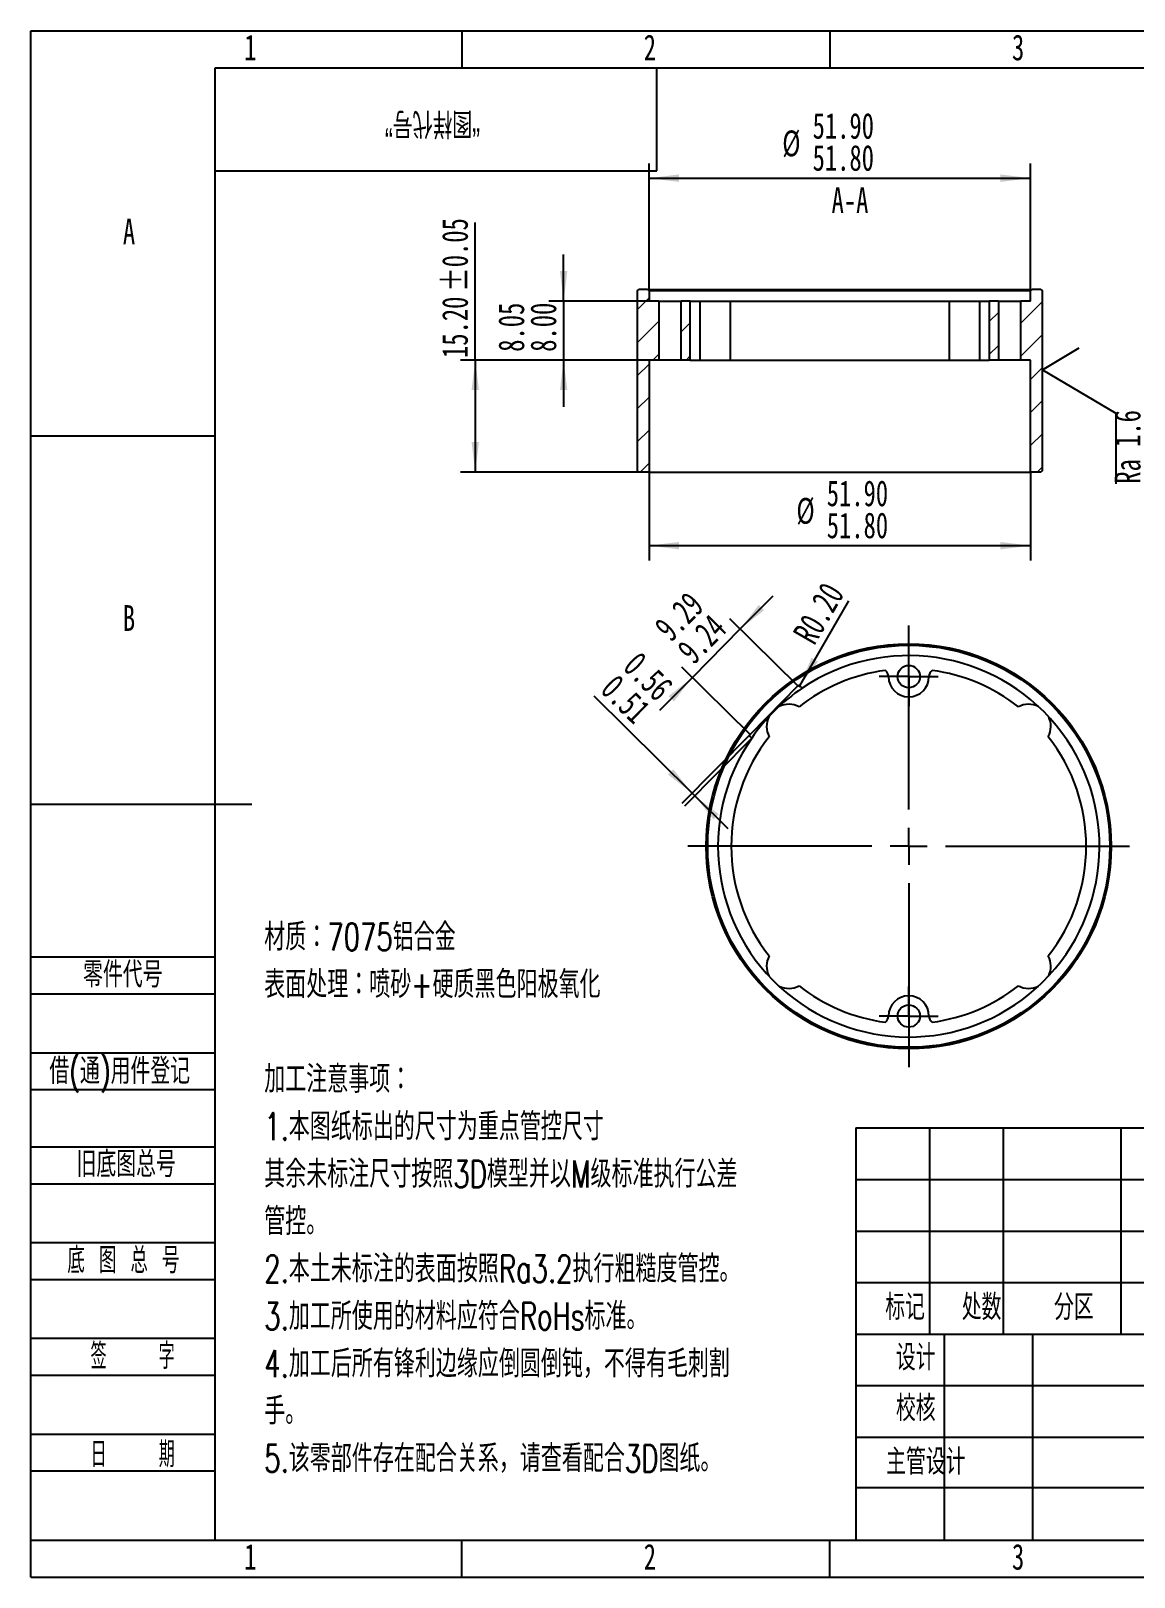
# Model space of a CAD drawing. Header units: millimetres. Extents: x 0 to 297, y 0 to 210.
# Drawn here: x 0 to 149.8, y 0 to 210 of the extents above; entities that cross this region are included whole.
import ezdxf

# ---------------------------------------------------------------- set-up
doc = ezdxf.new("R2010")
doc.units = ezdxf.units.MM
doc.layers.add('图框', color=7, linetype='Continuous')
doc.layers.add('粗实线层', color=7, linetype='Continuous', lineweight=25)
doc.styles.add('SLDTEXTSTYLE0', font='TXT', dxfattribs={"width": 0.7, "bigfont": 'bigfont'})
doc.styles.add('SLDTEXTSTYLE2', font='TXT', dxfattribs={"width": 0.614286, "bigfont": 'bigfont'})
doc.styles.add('SLDTEXTSTYLE4', font='TXT', dxfattribs={"width": 0.566667, "bigfont": 'bigfont'})
doc.styles.add('SLDTEXTSTYLE5', font='TXT', dxfattribs={"width": 0.7})
doc.dimstyles.new('SLDDIMSTYLE4', dxfattribs={"dimtxt": 3.5, "dimasz": 4.08, "dimexe": 0, "dimexo": 0.0625, "dimgap": 0.875, "dimtad": 2, "dimrnd": 1e-09, "dimzin": 4, "dimdsep": 46, "dimtxsty": 'SLDTEXTSTYLE5', "dimsah": 1, "dimcen": 0.09, "dimadec": 0, "dimazin": 1, "dimtol": 1, "dimtp": 0.05, "dimtm": 0.05, "dimtfac": 1, "dimtofl": 0, "dimtmove": 0, "dimatfit": 3, "dimfxl": 0, "dimfrac": 2, "dimtolj": 1, "dimarcsym": 0})
doc.dimstyles.new('SLDDIMSTYLE5', dxfattribs={"dimtxt": 3.5, "dimasz": 4.08, "dimexe": 0, "dimexo": 0.0625, "dimgap": 0.875, "dimtad": 2, "dimrnd": 1e-09, "dimzin": 4, "dimdsep": 46, "dimtxsty": 'SLDTEXTSTYLE5', "dimsah": 1, "dimcen": 0.09, "dimadec": 0, "dimazin": 1, "dimlim": 1, "dimtp": 0.1, "dimtfac": 1, "dimtofl": 0, "dimtmove": 0, "dimatfit": 3, "dimfxl": 0, "dimfrac": 2, "dimtolj": 1, "dimtzin": 4, "dimarcsym": 0})
doc.dimstyles.new('SLDDIMSTYLE6', dxfattribs={"dimtxt": 3.5, "dimasz": 4.08, "dimexe": 0, "dimexo": 0.0625, "dimgap": 0.875, "dimtad": 2, "dimrnd": 1e-09, "dimzin": 4, "dimdsep": 46, "dimtxsty": 'SLDTEXTSTYLE5', "dimsah": 1, "dimcen": 0.09, "dimadec": 0, "dimazin": 1, "dimlim": 1, "dimtp": 0.05, "dimtfac": 1, "dimtmove": 0, "dimatfit": 0, "dimfxl": 0, "dimfrac": 2, "dimtolj": 1, "dimtzin": 4, "dimarcsym": 0})
doc.dimstyles.new('SLDDIMSTYLE7', dxfattribs={"dimtxt": 3.5, "dimasz": 4.08, "dimexe": 0, "dimexo": 0.0625, "dimgap": 0.875, "dimtad": 2, "dimrnd": 1e-09, "dimzin": 12, "dimdsep": 46, "dimtxsty": 'SLDTEXTSTYLE5', "dimsah": 1, "dimcen": 0.09, "dimadec": 0, "dimazin": 3, "dimlim": 1, "dimtp": 0.05, "dimtfac": 1, "dimtmove": 0, "dimatfit": 0, "dimfxl": 0, "dimfrac": 2, "dimtolj": 1, "dimtzin": 12, "dimarcsym": 0})
doc.dimstyles.new('SLDDIMSTYLE8', dxfattribs={"dimtxt": 3.5, "dimasz": 4.08, "dimexe": 0, "dimexo": 0.0625, "dimgap": 0.875, "dimtad": 2, "dimrnd": 1e-09, "dimdsep": 46, "dimtxsty": 'SLDTEXTSTYLE5', "dimsah": 1, "dimcen": 0.09, "dimadec": 0, "dimazin": 2, "dimlim": 1, "dimtp": 0.05, "dimtfac": 1, "dimtmove": 0, "dimatfit": 0, "dimfxl": 0, "dimfrac": 2, "dimtolj": 1, "dimarcsym": 0})
doc.dimstyles.new('SLDDIMSTYLE9', dxfattribs={"dimtxt": 3.5, "dimasz": 4.08, "dimexe": 0, "dimexo": 0.0625, "dimgap": 0.875, "dimtad": 2, "dimrnd": 1e-09, "dimzin": 0, "dimdsep": 46, "dimtxsty": 'SLDTEXTSTYLE5', "dimsah": 1, "dimcen": 0, "dimadec": 0, "dimazin": 0, "dimtfac": 1, "dimtofl": 0, "dimtmove": 0, "dimatfit": 3, "dimfxl": 0, "dimfrac": 2, "dimtolj": 1, "dimtzin": 12, "dimarcsym": 0})

# ---------------------------------------------------------------- blocks, each defined once
blk = doc.blocks.new('SW_NOTE_0')
at = {"layer": '图框', "color": 0, "attachment_point": 1, "style": 'SLDTEXTSTYLE0'}
for s, insert, char_height in [('材质：7075铝合金', (0, 4.77), 3.704), ('表面处理：喷砂+硬质黑色阳极氧化', (0, -1.66), 3.7042), ('加工注意事项：', (0, -14.54), 3.704), ('1.本图纸标出的尺寸为重点管控尺寸', (0, -20.98), 3.7042), ('其余未标注尺寸按照3D模型并以M级标准执行公差', (0, -27.42), 3.7042), ('管控。', (0, -33.86), 3.704), ('2.本土未标注的表面按照Ra3.2执行粗糙度管控。', (0, -40.3), 3.7042), ('3.加工所使用的材料应符合RoHs标准。', (0, -46.74), 3.7042), ('4.加工后所有锋利边缘应倒圆倒钝，不得有毛刺割', (0, -53.18), 3.7042), ('手。', (0, -59.61), 3.704), ('5.该零部件存在配合关系，请查看配合3D图纸。', (0, -66.05), 3.7042)]:
    blk.add_mtext(s, dxfattribs=dict(at, insert=insert, char_height=char_height))
blk = doc.blocks.new('_D_5')
at = {"layer": '图框'}
for p, q in [((83.93, 174.69), (83.93, 192)), ((135.73, 174.69), (135.73, 192)), ((83.93, 190), (135.73, 190))]:
    blk.add_line(p, q, dxfattribs=at)
for points in [[(83.93, 190), (88.01, 189.49), (88.01, 190.51)], [(135.73, 190), (131.65, 190.51), (131.65, 189.49)]]:
    blk.add_solid(points, dxfattribs=at)
at = {"layer": '图框', "char_height": 3.5, "attachment_point": 1, "style": 'SLDTEXTSTYLE5'}
for s, insert in [('51.90', (106.14, 198.86)), ('%%c', (102.02, 196.48)), ('51.80', (106.14, 194.51))]:
    blk.add_mtext(s, dxfattribs=dict(at, insert=insert))
blk = doc.blocks.new('_D_6')
at = {"layer": '图框'}
for p, q in [((72.33, 173.29), (72.33, 179.64)), ((83.93, 173.29), (70.33, 173.29)), ((72.33, 173.29), (72.33, 165.29)), ((83.93, 165.29), (70.33, 165.29)), ((72.33, 165.29), (72.33, 158.94))]:
    blk.add_line(p, q, dxfattribs=at)
for points in [[(72.33, 173.29), (72.84, 177.37), (71.83, 177.37)], [(72.33, 165.29), (71.83, 161.21), (72.84, 161.21)]]:
    blk.add_solid(points, dxfattribs=at)
at = {"layer": '图框', "char_height": 3.5, "attachment_point": 1, "rotation": 90, "style": 'SLDTEXTSTYLE5'}
for s, insert in [('8.05', (63.47, 166.42)), ('8.00', (67.82, 166.42))]:
    blk.add_mtext(s, dxfattribs=dict(at, insert=insert))
blk = doc.blocks.new('_D_7')
at = {"layer": '图框'}
for p, q in [((60.33, 165.29), (60.33, 183.99)), ((83.93, 165.29), (58.33, 165.29)), ((60.33, 165.29), (60.33, 150.09)), ((82.53, 150.09), (58.33, 150.09))]:
    blk.add_line(p, q, dxfattribs=at)
for points in [[(60.33, 165.29), (59.83, 161.21), (60.84, 161.21)], [(60.33, 150.09), (60.84, 154.17), (59.83, 154.17)]]:
    blk.add_solid(points, dxfattribs=at)
at = {"layer": '图框', "char_height": 3.5, "attachment_point": 1, "rotation": 90, "style": 'SLDTEXTSTYLE5'}
for s, insert in [('±0.05', (55.82, 174.57)), ('15.20', (55.82, 165.58))]:
    blk.add_mtext(s, dxfattribs=dict(at, insert=insert))
blk = doc.blocks.new('_D_8')
at = {"layer": '图框'}
for p, q in [((83.93, 150.09), (83.93, 138.09)), ((135.73, 150.09), (135.73, 138.09)), ((83.93, 140.09), (135.73, 140.09))]:
    blk.add_line(p, q, dxfattribs=at)
for points in [[(83.93, 140.09), (88.01, 139.58), (88.01, 140.59)], [(135.73, 140.09), (131.65, 140.59), (131.65, 139.58)]]:
    blk.add_solid(points, dxfattribs=at)
at = {"layer": '图框', "char_height": 3.5, "attachment_point": 1, "style": 'SLDTEXTSTYLE5'}
for s, insert in [('51.90', (108.06, 148.95)), ('%%c', (103.94, 146.57)), ('51.80', (108.06, 144.6))]:
    blk.add_mtext(s, dxfattribs=dict(at, insert=insert))
blk = doc.blocks.new('SW_SFSYMBOL_0')
at = {"layer": '图框', "color": 0}
for p, q in [((-14.33, 15.49), (-9.33, 18.44)), ((-14.33, 15.49), (-4.33, 9.59)), ((-4.33, 9.59), (-4.33, 0))]:
    blk.add_line(p, q, dxfattribs=at)
at = {"layer": '图框', "color": 0, "insert": (-4.51, 0), "char_height": 3.5, "attachment_point": 1, "rotation": 90, "style": 'SLDTEXTSTYLE5'}
blk.add_mtext('Ra 1.6', dxfattribs=at)
blk = doc.blocks.new('_D_9')
at = {"layer": '图框'}
for p, q in [((96.31, 128.77), (100.77, 133.29)), ((96.31, 128.77), (89.82, 122.2)), ((104.14, 121.03), (94.89, 130.17)), ((89.82, 122.2), (85.35, 117.68)), ((97.65, 114.46), (88.39, 123.6))]:
    blk.add_line(p, q, dxfattribs=at)
for points in [[(96.31, 128.77), (99.54, 131.32), (98.82, 132.03)], [(89.82, 122.2), (86.59, 119.65), (87.31, 118.94)]]:
    blk.add_solid(points, dxfattribs=at)
at = {"layer": '图框', "char_height": 3.5, "attachment_point": 1, "rotation": 45.3524, "style": 'SLDTEXTSTYLE5'}
for s, insert in [('9.29', (84.41, 129.34)), ('9.24', (87.5, 126.27))]:
    blk.add_mtext(s, dxfattribs=dict(at, insert=insert))
blk = doc.blocks.new('_D_10')
at = {"layer": '图框'}
for p, q in [((89.77, 106.48), (76.46, 119.63)), ((97.65, 114.46), (88.36, 105.06)), ((97.87, 113.96), (88.73, 104.7)), ((90.13, 106.12), (89.77, 106.48)), ((90.13, 106.12), (94.65, 101.66))]:
    blk.add_line(p, q, dxfattribs=at)
for points in [[(89.77, 106.48), (87.22, 109.71), (86.51, 108.99)], [(90.13, 106.12), (92.68, 102.89), (93.39, 103.62)]]:
    blk.add_solid(points, dxfattribs=at)
at = {"layer": '图框', "char_height": 3.5, "attachment_point": 1, "rotation": 315.3524, "style": 'SLDTEXTSTYLE5'}
for s, insert in [('0.56', (82.69, 125.93)), ('0.51', (79.63, 122.84))]:
    blk.add_mtext(s, dxfattribs=dict(at, insert=insert))
blk = doc.blocks.new('_D_11')
at = {"layer": '图框'}
for q in [(111.04, 132.58), (104.29, 120.89)]:
    blk.add_line((104.39, 121.06), q, dxfattribs=at)
blk.add_solid([(104.39, 121.06), (106.87, 124.34), (105.99, 124.85)], dxfattribs=at)
at = {"layer": '图框', "insert": (103.34, 128.17), "char_height": 3.5, "attachment_point": 1, "rotation": 60, "style": 'SLDTEXTSTYLE5'}
blk.add_mtext('R0.20', dxfattribs=at)
blk = doc.blocks.new('SW_CENTERMARKSYMBOL_3')
at = {"layer": '图框', "color": 0}
for p, q in [((0, 5), (0, 30)), ((0, 0), (0, 2.5)), ((-5, 0), (-30, 0)), ((0, 0), (-2.5, 0)), ((0, 0), (0, -2.5)), ((0, 0), (2.5, 0)), ((5, 0), (30, 0)), ((0, -5), (0, -30))]:
    blk.add_line(p, q, dxfattribs=at)
blk = doc.blocks.new('SW_CENTERMARKSYMBOL_4')
at = {"layer": '图框', "color": 0}
for p, q in [((0, 2.5), (0, 4.02)), ((0, 0), (0, 2.5)), ((-2.5, 0), (-4.02, 0)), ((0, 0), (-2.5, 0)), ((0, 0), (0, -2.5)), ((0, 0), (2.5, 0)), ((2.5, 0), (4.02, 0)), ((0, -2.5), (0, -4.02))]:
    blk.add_line(p, q, dxfattribs=at)
blk = doc.blocks.new('SW_CENTERMARKSYMBOL_5')
at = {"layer": '图框', "color": 0}
for p, q in [((0, 2.5), (0, 4.02)), ((0, 0), (0, 2.5)), ((-2.5, 0), (-4.02, 0)), ((0, 0), (-2.5, 0)), ((0, 0), (0, -2.5)), ((0, 0), (2.5, 0)), ((2.5, 0), (4.02, 0)), ((0, -2.5), (0, -4.02))]:
    blk.add_line(p, q, dxfattribs=at)

msp = doc.modelspace()

# ---------------------------------------------------------------- hatches: boundary and pattern name
at = {"layer": '图框', "linetype": 'Continuous', "lineweight": 18}
h = msp.add_hatch(dxfattribs=at)
h.set_pattern_fill('ANSI31', color=256, angle=3e-322, style=0)
h.paths.add_polyline_path([(83.934, 173.287), (83.934, 174.687), (83.734, 174.887), (82.534, 174.887), (82.334, 174.687), (82.334, 150.287), (82.534, 150.087), (83.934, 150.087), (83.934, 165.287), (85.264, 165.287), (85.264, 173.287)], flags=0)
h = msp.add_hatch(dxfattribs=at)
h.set_pattern_fill('ANSI31', color=256, angle=3e-322, style=0)
h.paths.add_polyline_path([(135.734, 174.687), (135.734, 173.287), (134.404, 173.287), (134.404, 165.287), (135.734, 165.287), (135.734, 150.087), (137.134, 150.087), (137.334, 150.287), (137.334, 174.687), (137.134, 174.887), (135.934, 174.887)], flags=0)
h = msp.add_hatch(dxfattribs=at)
h.set_pattern_fill('ANSI31', color=256, angle=3e-322, style=0)
h.paths.add_polyline_path([(88.304, 165.287), (89.534, 165.287), (89.534, 173.287), (88.304, 173.287)], flags=0)
h = msp.add_hatch(dxfattribs=at)
h.set_pattern_fill('ANSI31', color=256, angle=3e-322, style=0)
h.paths.add_polyline_path([(131.364, 173.287), (130.134, 173.287), (130.134, 165.287), (131.364, 165.287)], flags=0)

# ---------------------------------------------------------------- linework, layer by layer
at = {"color": 7, "linetype": 'Continuous', "lineweight": 25}
for p, q in [((82.334, 174.687), (82.534, 174.887)), ((82.334, 174.687), (82.334, 150.287)), ((83.734, 174.887), (82.534, 174.887)), ((83.734, 174.887), (83.934, 174.687)), ((83.734, 174.887), (135.934, 174.887)), ((135.734, 174.687), (83.934, 174.687)), ((83.934, 174.687), (83.934, 173.287)), ((135.734, 174.687), (135.934, 174.887)), ((135.734, 173.287), (135.734, 174.687)), ((137.134, 174.887), (135.934, 174.887)), ((137.134, 174.887), (137.334, 174.687)), ((137.334, 150.287), (137.334, 174.687)), ((85.264, 173.287), (83.934, 173.287)), ((85.264, 173.287), (85.264, 165.287)), ((85.264, 173.287), (88.304, 173.287)), ((88.304, 165.287), (88.304, 173.287)), ((89.534, 173.287), (88.304, 173.287)), ((89.534, 165.287), (89.534, 173.287)), ((89.534, 173.287), (90.885, 173.287)), ((90.885, 173.287), (92.235, 173.287)), ((90.885, 165.287), (90.885, 173.287)), ((92.235, 173.287), (94.942, 173.287)), ((94.942, 173.287), (94.942, 165.287)), ((94.942, 173.287), (124.726, 173.287)), ((124.726, 165.287), (124.726, 173.287)), ((124.726, 173.287), (127.432, 173.287)), ((127.432, 173.287), (128.782, 173.287)), ((128.782, 173.287), (128.782, 165.287)), ((128.782, 173.287), (130.134, 173.287)), ((130.134, 173.287), (130.134, 165.287)), ((131.364, 173.287), (130.134, 173.287)), ((131.364, 173.287), (131.364, 165.287)), ((131.364, 173.287), (134.404, 173.287)), ((134.404, 165.287), (134.404, 173.287)), ((135.734, 173.287), (134.404, 173.287)), ((83.934, 165.287), (83.934, 150.087)), ((85.264, 165.287), (83.934, 165.287)), ((88.304, 165.287), (85.264, 165.287)), ((89.534, 165.287), (88.304, 165.287)), ((89.534, 165.287), (90.885, 165.287)), ((90.885, 165.287), (92.235, 165.287)), ((92.235, 165.287), (94.942, 165.287)), ((94.942, 165.287), (124.726, 165.287)), ((124.726, 165.287), (127.432, 165.287)), ((127.432, 165.287), (128.782, 165.287)), ((128.782, 165.287), (130.134, 165.287)), ((131.364, 165.287), (130.134, 165.287)), ((134.404, 165.287), (131.364, 165.287)), ((135.734, 165.287), (134.404, 165.287)), ((135.734, 150.087), (135.734, 165.287)), ((82.534, 150.087), (82.334, 150.287)), ((83.934, 150.087), (82.534, 150.087)), ((83.934, 150.087), (135.734, 150.087)), ((137.134, 150.087), (135.734, 150.087)), ((137.334, 150.287), (137.134, 150.087)), ((104.143, 121.032), (97.65, 114.458)), ((104.727, 120.736), (104.426, 121.034)), ((97.651, 114.175), (97.871, 113.958))]:
    msp.add_line(p, q, dxfattribs=at)
for centre, radius in [((119.191, 99.252), 27.5), ((119.191, 99.252), 27.3), ((119.191, 122.302), 1.52), ((119.191, 76.202), 1.52)]:
    msp.add_circle(centre, radius, dxfattribs=at)
for centre, radius, start, end in [((119.191, 99.252), 25.9, 145.40193, 123.94983), ((119.191, 99.252), 24.1, 97.5516, 128.16433), ((115.385, 122.302), 1.056, 0, 52.77065), ((119.191, 122.302), 2.75, 180, 0), ((122.997, 122.302), 1.056, 127.22935, 180), ((119.191, 99.252), 24.1, 51.83567, 82.4484), ((119.191, 99.252), 25.9, 123.94983, 145.40193), ((104.285, 120.891), 0.2, 45.35241, 135.35241), ((102.892, 115.55), 3, 62.03142, 115.67476), ((135.49, 115.55), 3, 64.32524, 117.96858), ((102.892, 115.55), 3, 154.32524, 207.96858), ((135.49, 115.55), 3, 332.03142, 25.67476), ((119.191, 99.252), 24.1, 141.83567, 218.16433), ((97.792, 114.318), 0.2, 135.35241, 225.35241), ((119.191, 99.252), 24.1, 321.83567, 38.16433), ((102.892, 82.953), 3, 152.03142, 205.67476), ((135.49, 82.953), 3, 334.32524, 27.96858), ((102.892, 82.953), 3, 244.32524, 297.96858), ((119.191, 99.252), 24.1, 231.83567, 262.4484), ((119.191, 99.252), 24.1, 277.5516, 308.16433), ((135.49, 82.953), 3, 242.03142, 295.67476), ((119.191, 76.202), 2.75, 0, 180), ((115.385, 76.202), 1.056, 307.22935, 0), ((122.997, 76.202), 1.056, 180, 232.77065)]:
    msp.add_arc(centre, radius, start, end, dxfattribs=at)
at = {"layer": '图框'}
for p, q in [((0, 0), (0, 210)), ((0, 210), (297, 210)), ((58.5, 210), (58.5, 205)), ((108.5, 210), (108.5, 205)), ((0, 155), (25, 155)), ((0, 84.221), (25, 84.221)), ((0, 79.221), (25, 79.221)), ((0, 71.221), (25, 71.221)), ((0, 66.221), (25, 66.221)), ((0, 58.43), (25, 58.43)), ((0, 53.43), (25, 53.43)), ((112, 54), (192, 54)), ((112, 47), (192, 47)), ((0, 45.43), (25, 45.43)), ((0, 40.43), (25, 40.43)), ((0, 32.43), (25, 32.43)), ((0, 27.43), (25, 27.43)), ((0, 19.43), (25, 19.43)), ((0, 14.43), (25, 14.43)), ((0, 5), (25, 5)), ((58.5, 0), (58.5, 5)), ((108.5, 0), (108.5, 5)), ((0, 0), (297, 0))]:
    msp.add_line(p, q, dxfattribs=at)
at = {"layer": '图框', "linetype": 'Continuous', "lineweight": 25}
for p, q in [((25, 5), (25, 205)), ((25, 205), (292, 205))]:
    msp.add_line(p, q, dxfattribs=at)
at = {"layer": '图框', "lineweight": 25}
for p, q in [((0, 105), (30, 105)), ((112, 61), (112, 5)), ((112, 61), (292, 61)), ((122, 61), (122, 33)), ((132, 61), (132, 33)), ((148, 61), (148, 33)), ((112, 40), (192, 40)), ((112, 33), (192, 33)), ((124, 33), (124, 5)), ((136, 33), (136, 5)), ((112, 26), (192, 26)), ((112, 19), (192, 19)), ((112, 12.166), (192, 12.166)), ((25, 5), (292, 5))]:
    msp.add_line(p, q, dxfattribs=at)
at = {"layer": '粗实线层'}
for p, q in [((85, 191), (85, 205)), ((25, 191), (85, 191))]:
    msp.add_line(p, q, dxfattribs=at)

# ---------------------------------------------------------------- block references
at = {"layer": '图框'}
for name, p in [('SW_SFSYMBOL_0', (151.664, 148.501)), ('SW_CENTERMARKSYMBOL_3', (119.191, 99.252)), ('SW_CENTERMARKSYMBOL_5', (119.191, 122.302)), ('SW_NOTE_0', (31.677, 84.021)), ('SW_CENTERMARKSYMBOL_4', (119.191, 76.202))]:
    msp.add_blockref(name, p, dxfattribs=at)

# ---------------------------------------------------------------- texts
at = {"layer": '图框', "char_height": 3.5}
for s, insert, attachment_point, style in [('1', (29.794, 209.506), 2, 'SLDTEXTSTYLE5'), ('2', (84.044, 209.506), 2, 'SLDTEXTSTYLE5'), ('3', (134.044, 209.506), 2, 'SLDTEXTSTYLE5'), ('A-A', (111.216, 188.753), 2, 'SLDTEXTSTYLE5'), ('A', (13.32, 184.506), 2, 'SLDTEXTSTYLE5'), ('B', (13.32, 132.006), 2, 'SLDTEXTSTYLE5'), ('零件代号', (7.084, 83.579), 1, 'SLDTEXTSTYLE0'), ('借(通)用件登记', (2.496, 70.473), 1, 'SLDTEXTSTYLE0'), ('旧底图总号', (6.194, 57.824), 1, 'SLDTEXTSTYLE0'), ('底 图 总 号', (4.947, 44.766), 1, 'SLDTEXTSTYLE2'), ('标记', (118.697, 38.417), 2, 'SLDTEXTSTYLE0'), ('处数', (129.087, 38.417), 2, 'SLDTEXTSTYLE0'), ('分区', (141.609, 38.417), 2, 'SLDTEXTSTYLE0'), ('签    字', (13.81, 31.764), 2, 'SLDTEXTSTYLE4'), ('设计', (120.147, 31.558), 2, 'SLDTEXTSTYLE0'), ('校核', (120.147, 24.679), 2, 'SLDTEXTSTYLE0'), ('日    期', (13.81, 18.413), 2, 'SLDTEXTSTYLE4'), ('主管设计', (121.506, 17.399), 2, 'SLDTEXTSTYLE0'), ('1', (29.794, 4.506), 2, 'SLDTEXTSTYLE5'), ('2', (84.044, 4.506), 2, 'SLDTEXTSTYLE5'), ('3', (134.044, 4.506), 2, 'SLDTEXTSTYLE5')]:
    msp.add_mtext(s, dxfattribs=dict(at, insert=insert, attachment_point=attachment_point, style=style))
at = {"layer": '图框', "insert": (54.527, 195.655), "char_height": 3.5, "attachment_point": 2, "rotation": 180, "style": 'SLDTEXTSTYLE0'}
msp.add_mtext('“图样代号”', dxfattribs=at)

# ---------------------------------------------------------------- dimensions: what is measured, and where the dimension line sits
at = {"layer": '图框'}
for base, p1, p2, picture, middle in [((135.734, 189.997), (83.934, 174.687), (135.734, 174.687), '_D_5', (107.916, 189.997)), ((135.734, 140.087), (83.934, 150.087), (135.734, 150.087), '_D_8', (109.834, 140.087))]:
    dim = msp.add_linear_dim(base=base, p1=p1, p2=p2, text='%%c<>', dimstyle='SLDDIMSTYLE5', dxfattribs=at)
    dim.commit()
    dim.dimension.update_dxf_attribs({"geometry": picture, "text_midpoint": middle, "dimtype": 160})
for base, p1, p2, angle, dimstyle, picture, middle in [((60.334, 150.087), (83.934, 165.287), (82.534, 150.087), 90, 'SLDDIMSTYLE4', '_D_7', (60.334, 174.788)), ((72.334, 165.287), (83.934, 173.287), (83.934, 165.287), 90, 'SLDDIMSTYLE6', '_D_6', (72.334, 169.487)), ((89.816, 122.196), (104.143, 121.032), (97.65, 114.458), 45.35241, 'SLDDIMSTYLE7', '_D_9', (92.869, 125.286)), ((89.769, 106.48), (97.871, 113.958), (97.65, 114.458), 315.35241, 'SLDDIMSTYLE8', '_D_10', (78.643, 117.469))]:
    dim = msp.add_linear_dim(base=base, p1=p1, p2=p2, angle=angle, dimstyle=dimstyle, dxfattribs=at)
    dim.commit()
    dim.dimension.update_dxf_attribs({"geometry": picture, "text_midpoint": middle, "dimtype": 160})
dim = msp.add_radius_dim(center=(104.285, 120.891), mpoint=(104.385, 121.065), dimstyle='SLDDIMSTYLE9', dxfattribs=at)
dim.commit()
dim.dimension.update_dxf_attribs({"geometry": '_D_11', "text_midpoint": (109.232, 129.46), "dimtype": 164})

doc.saveas('drawing.dxf')
